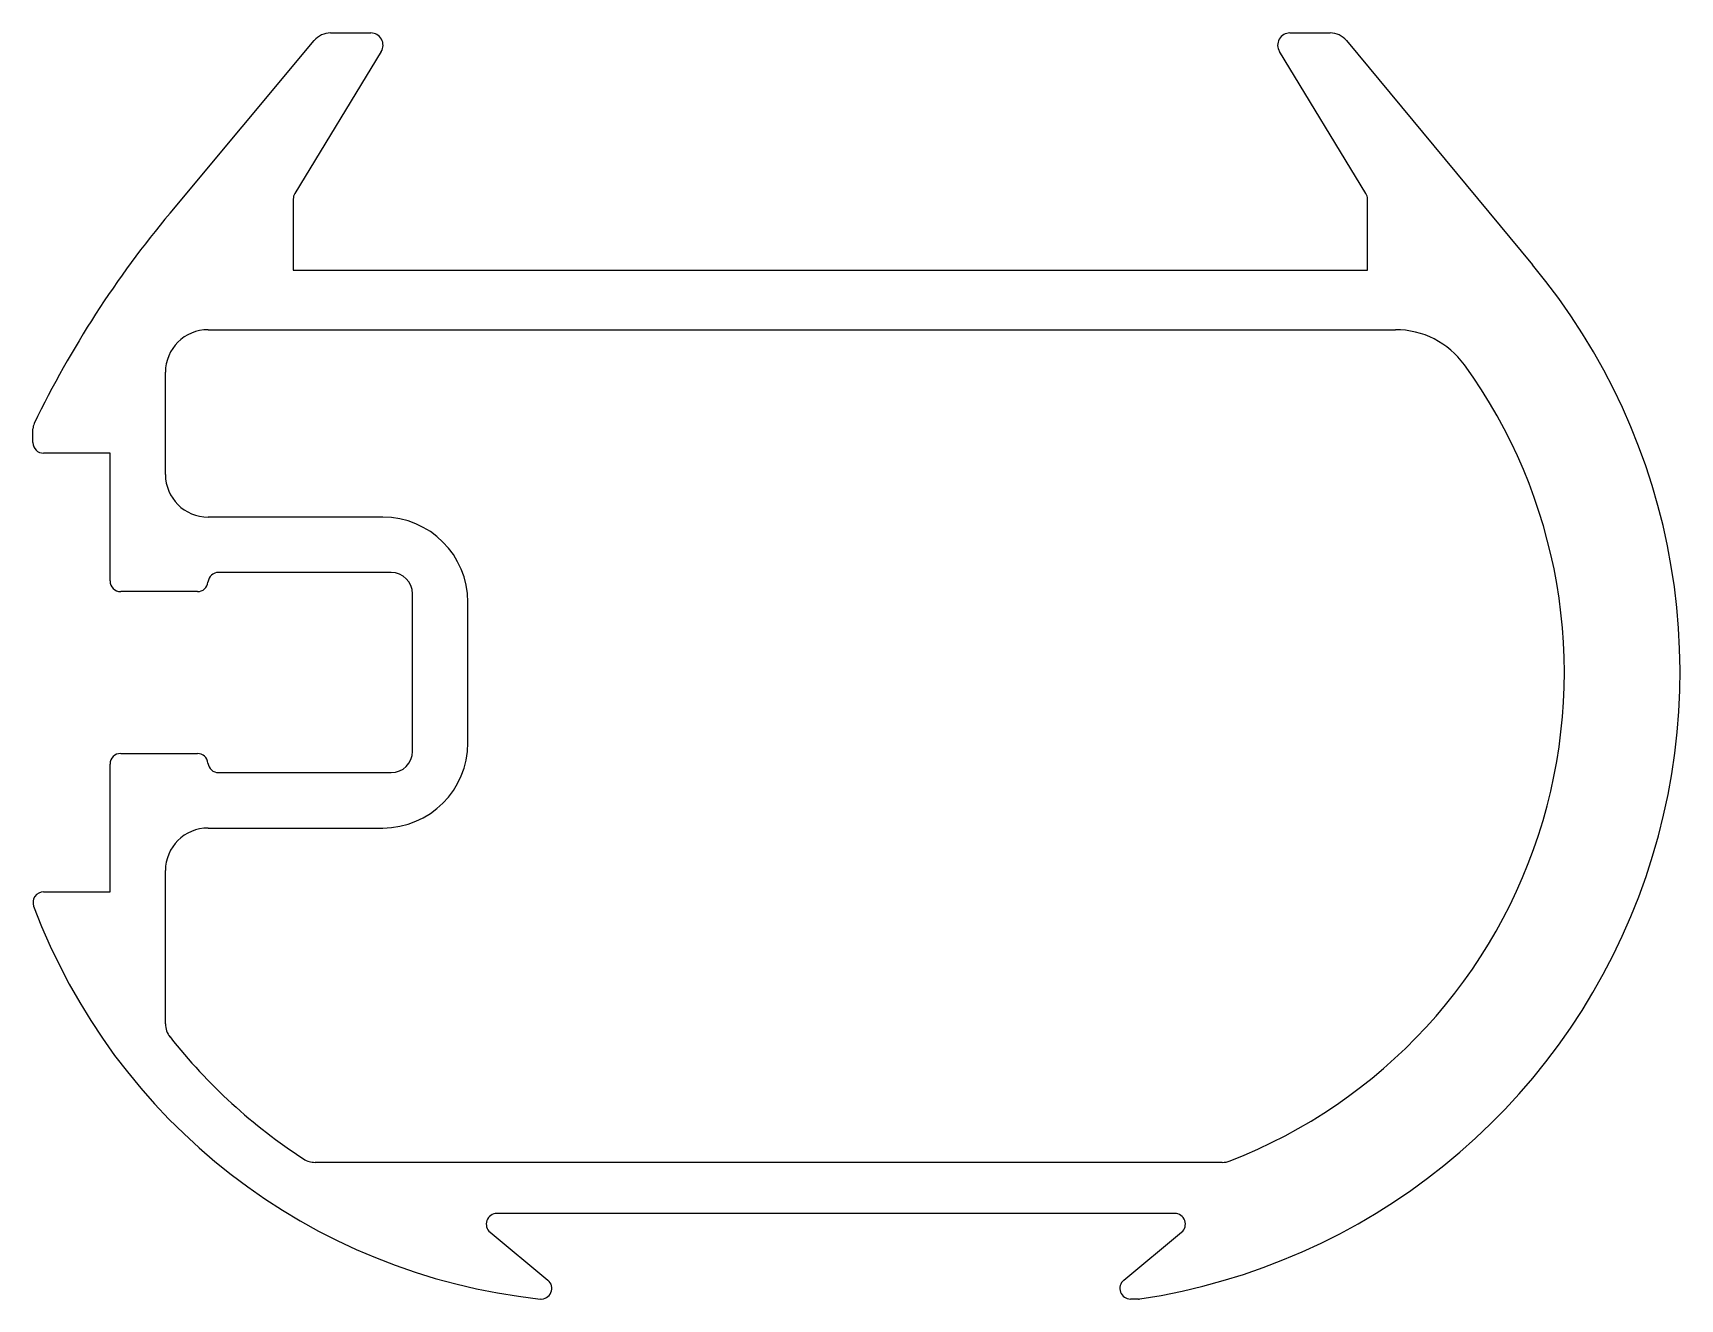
# Model space of a CAD drawing. Extents: x 2593 to 2631.6, y 1216.6 to 1246.4.
import ezdxf

# ---------------------------------------------------------------- set-up
doc = ezdxf.new("R2010")
doc.units = 0
doc.layers.get('0').update_dxf_attribs({"linetype": 'CONTINUOUS'})

msp = doc.modelspace()

# ---------------------------------------------------------------- linework, layer by layer
for p, q in [((2596.192, 1242.135), (2599.578, 1246.187)), ((2599.962, 1246.366), (2600.905, 1246.366)), ((2622.481, 1246.366), (2623.424, 1246.366)), ((2623.809, 1246.185), (2628.172, 1240.921)), ((2601.151, 1245.928), (2599.121, 1242.597)), ((2624.265, 1242.597), (2622.235, 1245.928)), ((2599.085, 1242.466), (2599.085, 1240.799)), ((2624.302, 1240.799), (2624.302, 1242.466)), ((2599.085, 1240.799), (2624.302, 1240.799)), ((2597.085, 1239.399), (2624.959, 1239.399)), ((2596.085, 1235.999), (2596.085, 1238.399)), ((2592.975, 1236.749), (2592.975, 1237.068)), ((2594.785, 1236.499), (2593.225, 1236.499)), ((2594.785, 1233.499), (2594.785, 1236.499)), ((2601.185, 1234.999), (2597.085, 1234.999)), ((2601.385, 1233.699), (2597.332, 1233.699)), ((2596.835, 1233.249), (2595.035, 1233.249)), ((2601.885, 1229.499), (2601.885, 1233.199)), ((2603.185, 1229.699), (2603.185, 1232.999)), ((2594.785, 1226.199), (2594.785, 1229.199)), ((2595.035, 1229.449), (2596.835, 1229.449)), ((2597.332, 1228.999), (2601.385, 1228.999)), ((2597.085, 1227.699), (2601.185, 1227.699)), ((2596.085, 1223.102), (2596.085, 1226.699)), ((2593.225, 1226.199), (2594.785, 1226.199)), ((2620.894, 1219.849), (2599.6, 1219.849)), ((2619.777, 1218.649), (2603.866, 1218.649)), ((2603.706, 1218.207), (2605.064, 1217.082)), ((2618.579, 1217.082), (2619.936, 1218.207)), ((2618.924, 1216.64), (2618.738, 1216.64))]:
    msp.add_line(p, q)
for centre, radius, start, end in [((2599.962, 1245.866), 0.5, 90, 140.1136), ((2600.905, 1246.078), 0.288, 328.6482, 90), ((2622.481, 1246.078), 0.288, 90, 211.3518), ((2623.424, 1245.866), 0.5, 39.6526, 90), ((2599.335, 1242.466), 0.25, 148.6482, 180), ((2624.052, 1242.466), 0.25, 0, 31.3518), ((2614.597, 1226.754), 23.986, 140.1136, 154.1855), ((2616.747, 1231.369), 14.892, 278.5524, 39.8974), ((2597.085, 1238.399), 1, 90, 180), ((2624.959, 1237.399), 2, 35.9712, 90), ((2616.623, 1231.349), 12.3, 291.2191, 35.9712), ((2593.275, 1237.068), 0.3, 154.1855, 180), ((2593.225, 1236.749), 0.25, 180, 270), ((2597.085, 1235.999), 1, 180, 270), ((2601.185, 1232.999), 2, 0, 90), ((2595.035, 1233.499), 0.25, 180, 270), ((2596.835, 1233.499), 0.25, 270, 354.2608), ((2597.332, 1233.449), 0.25, 90, 174.2608), ((2601.385, 1233.199), 0.5, 0, 90), ((2601.185, 1229.699), 2, 270, 0), ((2595.035, 1229.199), 0.25, 90, 180), ((2596.835, 1229.199), 0.25, 5.7392, 90), ((2597.332, 1229.249), 0.25, 185.7392, 270), ((2601.385, 1229.499), 0.5, 270, 0), ((2597.085, 1226.699), 1, 90, 180), ((2593.225, 1225.949), 0.25, 90, 200.5362), ((2606.409, 1230.888), 14.329, 200.5362, 263.8657), ((2596.585, 1223.102), 0.5, 180, 218.2681), ((2606.463, 1230.895), 13.082, 218.2681, 236.9463), ((2599.6, 1220.349), 0.5, 236.9463, 270), ((2620.894, 1220.349), 0.5, 270, 291.2191), ((2603.866, 1218.399), 0.25, 90, 230.3674), ((2619.777, 1218.399), 0.25, 309.6326, 90), ((2604.905, 1216.89), 0.25, 263.8657, 50.3674), ((2618.738, 1216.89), 0.25, 129.6326, 270), ((2618.924, 1216.89), 0.25, 270, 278.5524)]:
    msp.add_arc(centre, radius, start, end)

doc.saveas('drawing.dxf')
